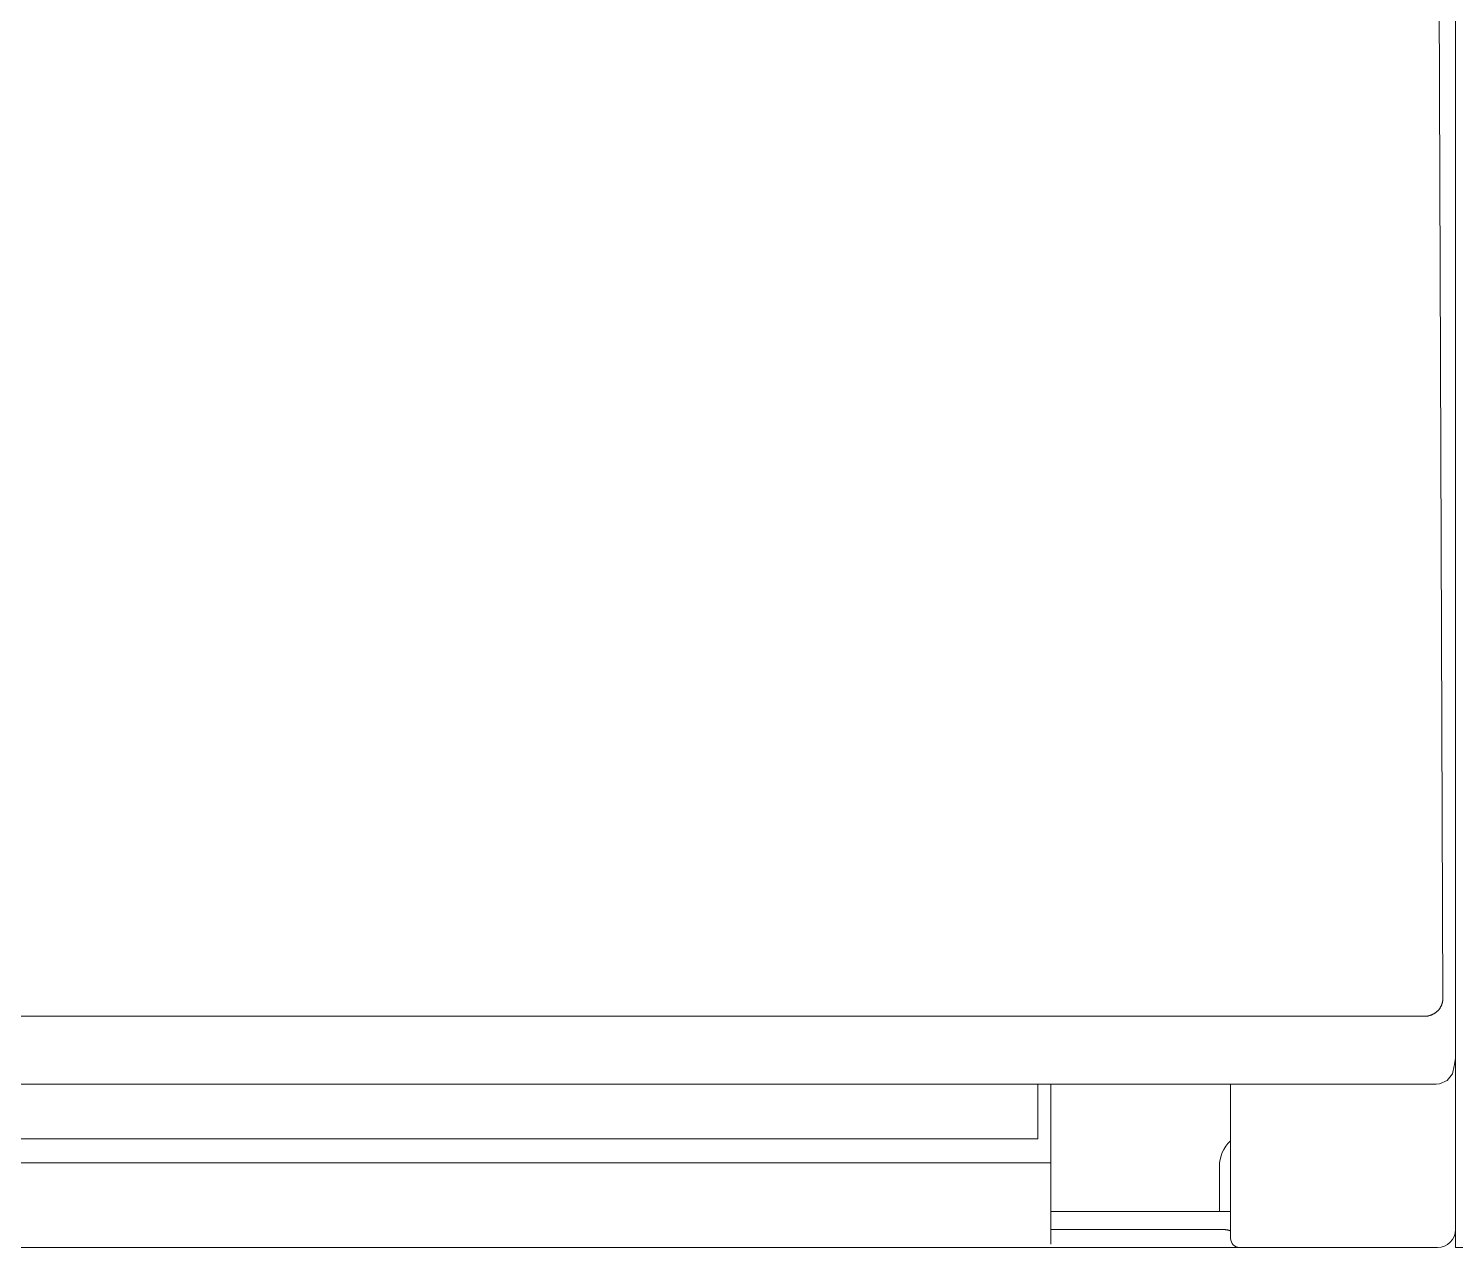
# Model space of a CAD drawing. Header units: millimetres. Extents: x -135 to 420, y 0 to 297.
# Drawn here: x 260.66 to 292.4, y 99.27 to 126.4 of the extents above; entities that cross this region are included whole.
import ezdxf

# ---------------------------------------------------------------- set-up
doc = ezdxf.new("R2010")
doc.units = ezdxf.units.MM
doc.layers.add('eProC - L2', color=41, linetype='Continuous', lineweight=20)

msp = doc.modelspace()

# ---------------------------------------------------------------- linework, layer by layer
at = {"layer": 'eProC - L2', "linetype": 'Continuous'}
for p, q in [((292.396, 198.874), (292.396, 99.674)), ((292.114, 104.798), (292.004, 134.249)), ((246.522, 104.419), (291.715, 104.419)), ((292.369, 103.311), (292.396, 103.49)), ((292.331, 103.14), (292.37, 103.315)), ((291.97, 102.911), (243.445, 102.911)), ((283.106, 101.694), (283.106, 102.911)), ((283.396, 102.911), (283.396, 99.344)), ((287.396, 99.474), (287.396, 102.911)), ((291.97, 102.911), (292.042, 102.918)), ((292.042, 102.918), (292.212, 102.993)), ((292.212, 102.993), (292.331, 103.14)), ((283.106, 101.694), (239.537, 101.694)), ((238.396, 101.154), (283.396, 101.154)), ((287.146, 100.074), (287.146, 101.074)), ((283.396, 100.074), (287.396, 100.074)), ((222.796, 99.274), (291.996, 99.274))]:
    msp.add_line(p, q, dxfattribs=at)
at = {"layer": 'eProC - L2', "linetype": 'Continuous', "lineweight": 13}
for p, q in [((292.396, 134.064), (292.396, 99.82)), ((292.396, 99.274), (292.396, 99.82)), ((297.396, 99.274), (292.396, 99.274))]:
    msp.add_line(p, q, dxfattribs=at)
at = {"layer": 'eProC - L2', "linetype": 'Continuous'}
for points in [[(292.114, 104.798), (292.114, 104.79), (292.113, 104.781), (292.113, 104.772), (292.112, 104.763), (292.11, 104.754), (292.109, 104.745), (292.107, 104.736), (292.105, 104.727), (292.103, 104.719), (292.101, 104.71), (292.099, 104.701), (292.096, 104.693), (292.093, 104.684), (292.09, 104.675), (292.087, 104.667), (292.083, 104.659), (292.08, 104.65), (292.076, 104.642), (292.072, 104.634), (292.067, 104.626), (292.063, 104.618), (292.058, 104.611), (292.053, 104.602), (292.048, 104.594), (292.042, 104.586), (292.037, 104.579), (292.031, 104.571), (292.024, 104.564), (292.018, 104.556), (292.012, 104.549), (292.005, 104.542), (291.998, 104.535), (291.991, 104.529), (291.984, 104.522), (291.976, 104.516), (291.969, 104.51), (291.961, 104.504), (291.953, 104.498), (291.946, 104.493), (291.937, 104.487), (291.929, 104.482), (291.921, 104.477), (291.913, 104.472), (291.904, 104.467), (291.896, 104.463), (291.887, 104.459), (291.879, 104.455), (291.87, 104.451), (291.861, 104.448), (291.853, 104.444), (291.844, 104.441), (291.835, 104.438), (291.826, 104.435), (291.817, 104.433), (291.807, 104.43), (291.798, 104.428), (291.789, 104.426), (291.78, 104.424), (291.771, 104.423), (291.761, 104.422), (291.752, 104.421), (291.743, 104.42), (291.733, 104.419), (291.724, 104.419), (291.715, 104.419)], [(283.396, 99.674), (287.205, 99.674), (287.213, 99.674), (287.222, 99.674), (287.23, 99.673), (287.238, 99.673), (287.247, 99.673), (287.255, 99.672), (287.264, 99.671), (287.272, 99.671), (287.279, 99.67), (287.285, 99.669), (287.292, 99.668), (287.298, 99.668), (287.305, 99.667), (287.311, 99.666), (287.318, 99.665), (287.324, 99.664), (287.331, 99.662), (287.337, 99.661), (287.34, 99.661), (287.343, 99.66), (287.346, 99.659), (287.349, 99.658), (287.352, 99.658), (287.356, 99.657), (287.359, 99.656), (287.362, 99.655), (287.365, 99.654), (287.368, 99.653), (287.371, 99.651), (287.374, 99.65), (287.378, 99.648), (287.381, 99.647), (287.382, 99.646), (287.383, 99.645), (287.385, 99.645), (287.386, 99.644), (287.387, 99.643), (287.388, 99.642), (287.389, 99.641), (287.39, 99.64), (287.391, 99.64), (287.392, 99.639), (287.393, 99.638), (287.394, 99.637), (287.395, 99.635), (287.395, 99.634), (287.396, 99.633), (287.396, 99.632), (287.396, 99.631), (287.396, 99.63)]]:
    msp.add_lwpolyline(points, dxfattribs=at)
for centre, radius, start, end in [((287.946, 101.074), 0.8, 134.1058, 180), ((291.996, 99.674), 0.4, 270, 0), ((287.596, 99.474), 0.2, 180, 270)]:
    msp.add_arc(centre, radius, start, end, dxfattribs=at)

doc.saveas('drawing.dxf')
